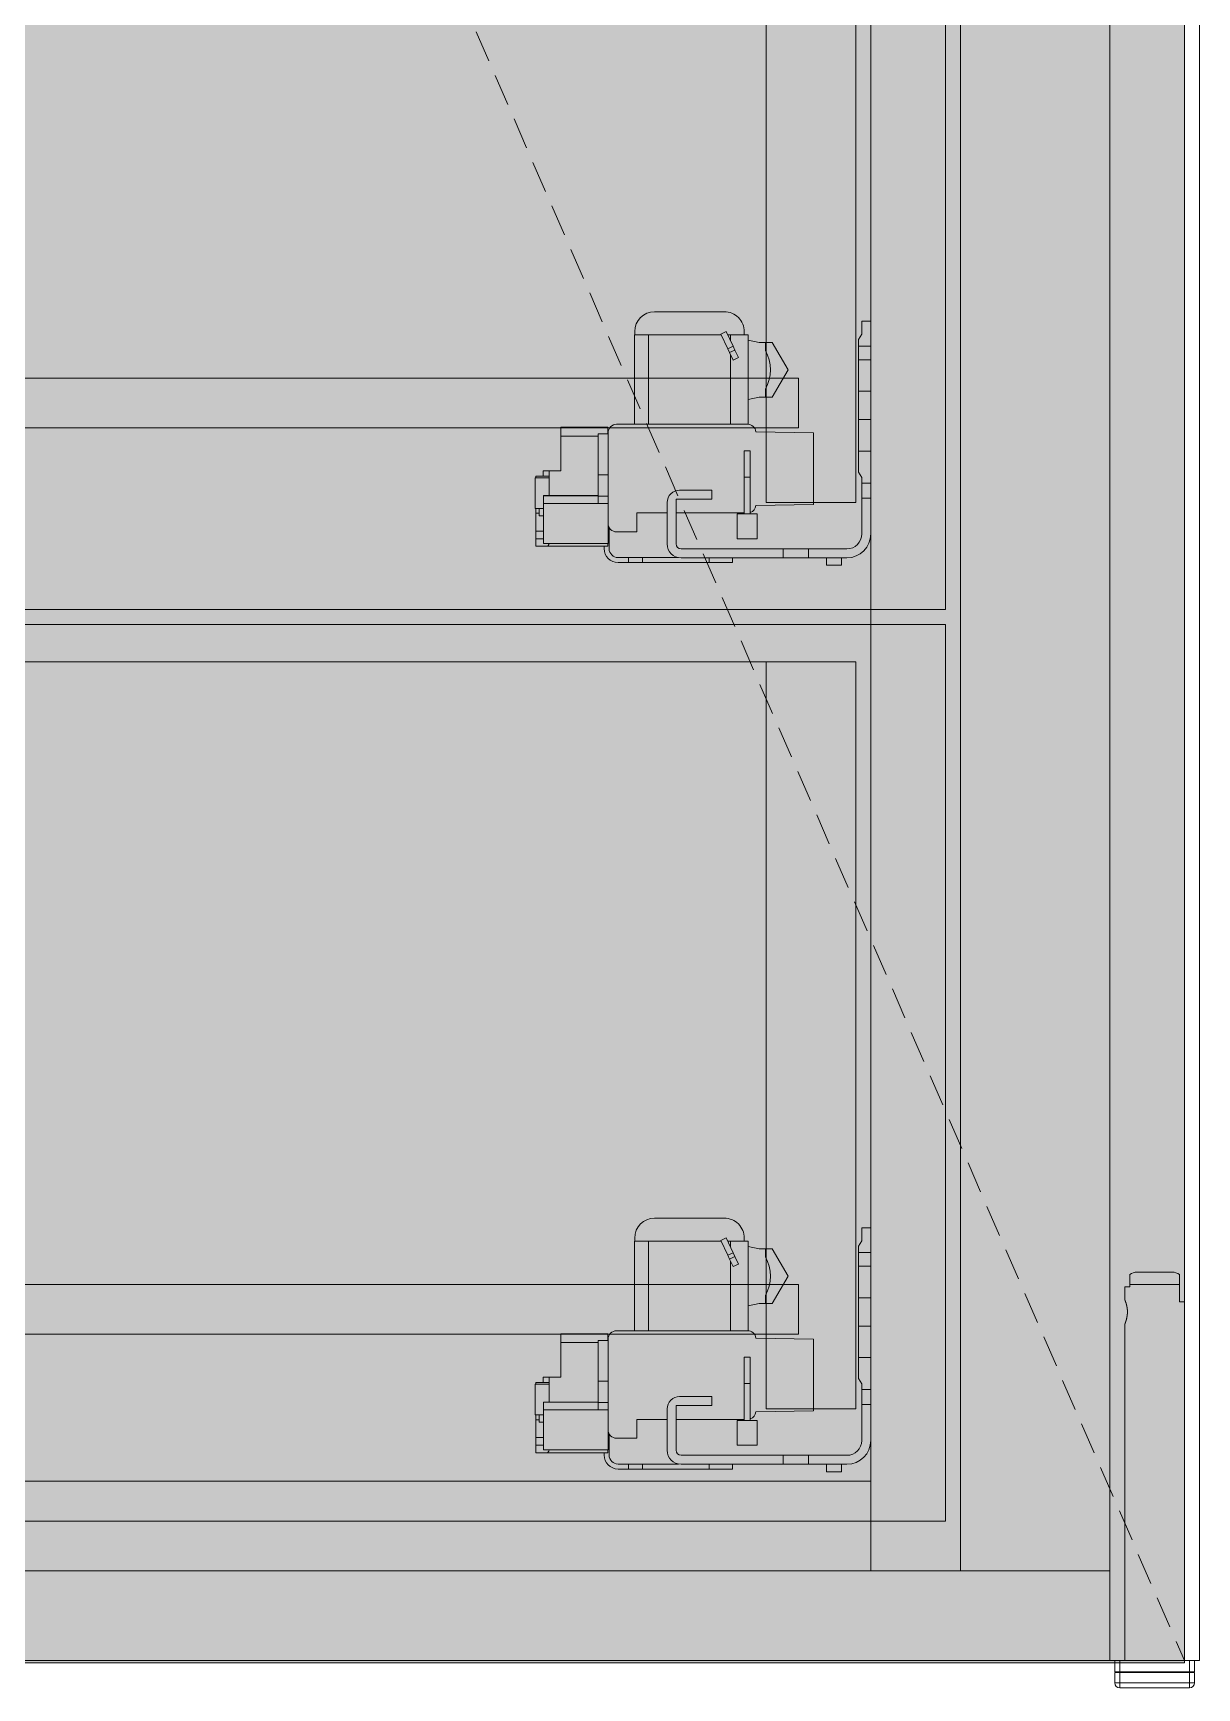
# Model space of a CAD drawing. Header units: millimetres. Extents: x 126 to 12547, y 1644 to 26714.
# Drawn here: x 11359.6 to 11593.4, y 3259.5 to 3591.8 of the extents above; entities that cross this region are included whole.
import ezdxf

# ---------------------------------------------------------------- set-up
doc = ezdxf.new("R2010")
doc.units = ezdxf.units.MM
doc.linetypes.add('NASCOSTA', pattern=[9.525, 6.35, -3.175])
for name, color, linetype, lineweight in [('F_FERRAMENTA', 253, 'Continuous', 5), ('F_Guide', 1, 'Continuous', 9), ('F_MULTI laminato OPACO', 1, 'Continuous', 5), ('F_MULTI laminato OPACO_retino', 1, 'Continuous', 5), ('F_MULTI tessuto', 151, 'Continuous', 5), ('F_Proiezioni', 253, 'NASCOSTA', 9), ('F_Retini', 252, 'Continuous', 5)]:
    doc.layers.add(name, color=color, linetype=linetype, lineweight=lineweight)

# ---------------------------------------------------------------- blocks, each defined once
blk = doc.blocks.new('V_CAS.ra INTERNA_ prospetto fronte')
at = {"layer": 'F_Guide'}
for p, q in [((53741.1, 11341.95), (53727.1, 11341.95)), ((53699.48, 11340.03), (53697.68, 11340.03)), ((53697.68, 11297.33), (53697.68, 11340.03)), ((53699.48, 11337.41), (53699.48, 11340.03)), ((53700.18, 11336.34), (53699.48, 11337.41)), ((53725.85, 11337.33), (53722.33, 11337.33)), ((53722.33, 11319.35), (53722.33, 11337.33)), ((53723.1, 11337.33), (53723.1, 11337.95)), ((53725.32, 11335.01), (53726.73, 11337.98)), ((53726.42, 11337.33), (53725.85, 11337.33)), ((53725.85, 11336.13), (53725.85, 11337.33)), ((53726.41, 11334.5), (53727.81, 11337.47)), ((53727.81, 11337.47), (53726.73, 11337.98)), ((53745.11, 11337.33), (53727.75, 11337.33)), ((53742.35, 11319.35), (53742.35, 11337.33)), ((53745.1, 11337.33), (53745.1, 11337.95)), ((53745.11, 11319.35), (53745.11, 11337.33)), ((53700.18, 11335.03), (53697.68, 11335.03)), ((53700.18, 11309.72), (53700.18, 11336.34)), ((53714.3, 11330.3), (53717.5, 11335.8)), ((53720.12, 11335.8), (53717.5, 11335.8)), ((53718.85, 11334.18), (53718.85, 11335.8)), ((53720.12, 11335.8), (53722.33, 11336.26)), ((53724.25, 11332.74), (53724.96, 11334.24)), ((53724.96, 11334.24), (53725.32, 11335.01)), ((53726.04, 11333.73), (53724.96, 11334.24)), ((53726.41, 11334.5), (53725.32, 11335.01)), ((53725.33, 11332.23), (53726.04, 11333.73)), ((53726.04, 11333.73), (53726.41, 11334.5)), ((53725.33, 11332.23), (53724.25, 11332.74)), ((53725.85, 11319.35), (53725.85, 11333.33)), ((53717.5, 11324.8), (53714.3, 11330.3)), ((53720.12, 11324.8), (53717.5, 11324.8)), ((53718.85, 11324.8), (53718.85, 11326.41)), ((53722.33, 11324.33), (53720.12, 11324.8)), ((53709.2, 11317.65), (53720.75, 11317.86)), ((53709.2, 11303.25), (53709.2, 11317.65)), ((53722.4, 11319.35), (53722.33, 11319.35)), ((53748.73, 11319.35), (53722.43, 11319.35)), ((53750.43, 11295.44), (53750.43, 11317.65)), ((53752.43, 11317.41), (53750.43, 11317.41)), ((53759.96, 11318.75), (53750.46, 11318.75)), ((53750.46, 11317.41), (53750.46, 11318.75)), ((53752.43, 11303.47), (53752.43, 11317.41)), ((53759.96, 11310), (53759.96, 11318.75)), ((53723.13, 11314.05), (53721.88, 11314.05)), ((53721.88, 11301.35), (53721.88, 11314.05)), ((53723.13, 11301.35), (53723.13, 11314.05)), ((53759.96, 11316.95), (53752.43, 11316.95)), ((53699.48, 11307.53), (53697.68, 11307.53)), ((53699.48, 11308.65), (53700.18, 11309.72)), ((53699.48, 11297.33), (53699.48, 11308.65)), ((53723.13, 11308.75), (53721.88, 11308.75)), ((53752.43, 11309.2), (53750.43, 11309.2)), ((53763.46, 11310), (53759.96, 11310)), ((53762.26, 11305.02), (53762.26, 11310)), ((53764.96, 11308.92), (53762.26, 11308.92)), ((53765.06, 11308.59), (53762.26, 11308.59)), ((53763.46, 11308.92), (53763.46, 11310)), ((53764.96, 11308.59), (53764.96, 11308.92)), ((53765.06, 11302.46), (53765.06, 11308.59)), ((53699.48, 11304.53), (53697.68, 11304.53)), ((53736.08, 11306.13), (53729.58, 11306.13)), ((53729.58, 11304.33), (53729.58, 11306.13)), ((53736.78, 11304.33), (53729.58, 11304.33)), ((53736.78, 11295.33), (53736.78, 11304.33)), ((53752.43, 11304.93), (53750.43, 11304.93)), ((53763.43, 11305.02), (53752.43, 11305.02)), ((53763.43, 11304.99), (53752.43, 11304.99)), ((53763.43, 11304.99), (53763.43, 11305.02)), ((53763.43, 11303.47), (53763.43, 11304.99)), ((53765.06, 11305.45), (53765.06, 11305.45)), ((53720.75, 11303.03), (53709.2, 11303.25)), ((53724.51, 11301.35), (53720.51, 11301.35)), ((53720.51, 11296.35), (53720.51, 11301.35)), ((53723.13, 11301.35), (53721.88, 11301.35)), ((53736.78, 11301.55), (53723.13, 11301.55)), ((53724.51, 11296.35), (53724.51, 11301.35)), ((53738.58, 11295.33), (53738.58, 11303.63)), ((53744.7, 11301.55), (53738.58, 11301.55)), ((53744.7, 11297.75), (53744.7, 11301.55)), ((53763.43, 11303.47), (53750.43, 11303.47)), ((53763.43, 11295.44), (53763.43, 11303.47)), ((53765.06, 11302.46), (53763.43, 11302.46)), ((53764.26, 11301), (53763.43, 11301)), ((53764.26, 11301), (53764.26, 11302.46)), ((53764.96, 11301.48), (53764.26, 11301.48)), ((53764.96, 11294.85), (53764.96, 11302.46)), ((53748.73, 11297.75), (53744.7, 11297.75)), ((53750.23, 11294.38), (53750.23, 11298.65)), ((53750.43, 11297.75), (53750.23, 11297.75)), ((53764.96, 11297.89), (53763.43, 11297.89)), ((53764.96, 11297.88), (53763.43, 11297.88)), ((53735.78, 11294.33), (53702.48, 11294.33)), ((53710.21, 11292.53), (53710.21, 11294.33)), ((53715.28, 11292.53), (53715.28, 11294.33)), ((53724.51, 11296.35), (53720.51, 11296.35)), ((53763.43, 11295.44), (53750.43, 11295.44)), ((53750.46, 11294.85), (53750.46, 11295.44)), ((53764.96, 11294.85), (53750.46, 11294.85)), ((53751.23, 11294.38), (53751.23, 11294.85)), ((53764.96, 11296.34), (53763.43, 11296.34)), ((53735.78, 11292.53), (53702.48, 11292.53)), ((53703.58, 11291.03), (53703.58, 11292.53)), ((53706.58, 11291.03), (53703.58, 11291.03)), ((53706.58, 11291.03), (53706.58, 11292.53)), ((53725.43, 11291.58), (53725.43, 11292.53)), ((53748.43, 11291.58), (53725.43, 11291.58)), ((53730.13, 11291.58), (53730.13, 11292.53)), ((53748.43, 11292.58), (53736.31, 11292.58)), ((53743.53, 11291.58), (53743.53, 11292.58)), ((53746.33, 11291.58), (53746.33, 11292.58)), ((53699.48, 11158.03), (53697.68, 11158.03)), ((53697.68, 11115.33), (53697.68, 11158.03)), ((53699.48, 11155.41), (53699.48, 11158.03)), ((53741.1, 11159.95), (53727.1, 11159.95)), ((53700.18, 11154.34), (53699.48, 11155.41)), ((53700.18, 11127.72), (53700.18, 11154.34)), ((53720.12, 11153.8), (53722.33, 11154.26)), ((53725.85, 11155.33), (53722.33, 11155.33)), ((53722.33, 11137.35), (53722.33, 11155.33)), ((53723.1, 11155.33), (53723.1, 11155.95)), ((53725.32, 11153.01), (53726.73, 11155.98)), ((53726.42, 11155.33), (53725.85, 11155.33)), ((53725.85, 11154.13), (53725.85, 11155.33)), ((53726.41, 11152.5), (53727.81, 11155.47)), ((53727.81, 11155.47), (53726.73, 11155.98)), ((53745.11, 11155.33), (53727.75, 11155.33)), ((53742.35, 11137.35), (53742.35, 11155.33)), ((53745.1, 11155.33), (53745.1, 11155.95)), ((53745.11, 11137.35), (53745.11, 11155.33)), ((53700.18, 11153.03), (53697.68, 11153.03)), ((53714.3, 11148.3), (53717.5, 11153.8)), ((53720.12, 11153.8), (53717.5, 11153.8)), ((53718.85, 11152.18), (53718.85, 11153.8)), ((53724.25, 11150.74), (53724.96, 11152.24)), ((53724.96, 11152.24), (53725.32, 11153.01)), ((53726.04, 11151.73), (53724.96, 11152.24)), ((53726.41, 11152.5), (53725.32, 11153.01)), ((53725.33, 11150.23), (53726.04, 11151.73)), ((53725.85, 11137.35), (53725.85, 11151.33)), ((53726.04, 11151.73), (53726.41, 11152.5)), ((53717.5, 11142.8), (53714.3, 11148.3)), ((53725.33, 11150.23), (53724.25, 11150.74)), ((53718.85, 11142.8), (53718.85, 11144.41)), ((53720.12, 11142.8), (53717.5, 11142.8)), ((53722.33, 11142.33), (53720.12, 11142.8)), ((53709.2, 11135.65), (53720.75, 11135.86)), ((53709.2, 11121.25), (53709.2, 11135.65)), ((53722.4, 11137.35), (53722.33, 11137.35)), ((53748.73, 11137.35), (53722.43, 11137.35)), ((53750.43, 11113.44), (53750.43, 11135.65)), ((53752.43, 11135.41), (53750.43, 11135.41)), ((53759.96, 11136.75), (53750.46, 11136.75)), ((53750.46, 11135.41), (53750.46, 11136.75)), ((53752.43, 11121.47), (53752.43, 11135.41)), ((53759.96, 11134.95), (53752.43, 11134.95)), ((53759.96, 11128), (53759.96, 11136.75)), ((53723.13, 11132.05), (53721.88, 11132.05)), ((53721.88, 11119.35), (53721.88, 11132.05)), ((53723.13, 11119.35), (53723.13, 11132.05)), ((53699.48, 11126.65), (53700.18, 11127.72)), ((53763.46, 11128), (53759.96, 11128)), ((53762.26, 11123.02), (53762.26, 11128)), ((53763.46, 11126.92), (53763.46, 11128)), ((53699.48, 11125.53), (53697.68, 11125.53)), ((53699.48, 11115.33), (53699.48, 11126.65)), ((53723.13, 11126.75), (53721.88, 11126.75)), ((53752.43, 11127.2), (53750.43, 11127.2)), ((53764.96, 11126.92), (53762.26, 11126.92)), ((53765.06, 11126.59), (53762.26, 11126.59)), ((53764.96, 11126.59), (53764.96, 11126.92)), ((53765.06, 11120.46), (53765.06, 11126.59)), ((53699.48, 11122.53), (53697.68, 11122.53)), ((53720.75, 11121.03), (53709.2, 11121.25)), ((53736.08, 11124.13), (53729.58, 11124.13)), ((53729.58, 11122.33), (53729.58, 11124.13)), ((53736.78, 11122.33), (53729.58, 11122.33)), ((53736.78, 11113.33), (53736.78, 11122.33)), ((53738.58, 11113.33), (53738.58, 11121.63)), ((53752.43, 11122.93), (53750.43, 11122.93)), ((53763.43, 11121.47), (53750.43, 11121.47)), ((53763.43, 11123.02), (53752.43, 11123.02)), ((53763.43, 11122.99), (53752.43, 11122.99)), ((53763.43, 11122.99), (53763.43, 11123.02)), ((53763.43, 11121.47), (53763.43, 11122.99)), ((53763.43, 11113.44), (53763.43, 11121.47)), ((53765.06, 11123.45), (53765.06, 11123.45)), ((53724.51, 11119.35), (53720.51, 11119.35)), ((53720.51, 11114.35), (53720.51, 11119.35)), ((53723.13, 11119.35), (53721.88, 11119.35)), ((53736.78, 11119.55), (53723.13, 11119.55)), ((53724.51, 11114.35), (53724.51, 11119.35)), ((53744.7, 11119.55), (53738.58, 11119.55)), ((53744.7, 11115.75), (53744.7, 11119.55)), ((53765.06, 11120.46), (53763.43, 11120.46)), ((53764.26, 11119), (53763.43, 11119)), ((53764.26, 11119), (53764.26, 11120.46)), ((53764.96, 11119.48), (53764.26, 11119.48)), ((53764.96, 11112.85), (53764.96, 11120.46)), ((53724.51, 11114.35), (53720.51, 11114.35)), ((53748.73, 11115.75), (53744.7, 11115.75)), ((53750.23, 11112.38), (53750.23, 11116.65)), ((53750.43, 11115.75), (53750.23, 11115.75)), ((53764.96, 11115.89), (53763.43, 11115.89)), ((53764.96, 11115.88), (53763.43, 11115.88)), ((53764.96, 11114.34), (53763.43, 11114.34)), ((53735.78, 11112.33), (53702.48, 11112.33)), ((53710.21, 11110.53), (53710.21, 11112.33)), ((53715.28, 11110.53), (53715.28, 11112.33)), ((53763.43, 11113.44), (53750.43, 11113.44)), ((53750.46, 11112.85), (53750.46, 11113.44)), ((53764.96, 11112.85), (53750.46, 11112.85)), ((53751.23, 11112.38), (53751.23, 11112.85)), ((53735.78, 11110.53), (53702.48, 11110.53)), ((53703.58, 11109.03), (53703.58, 11110.53)), ((53706.58, 11109.03), (53703.58, 11109.03)), ((53706.58, 11109.03), (53706.58, 11110.53)), ((53725.43, 11109.58), (53725.43, 11110.53)), ((53748.43, 11109.58), (53725.43, 11109.58)), ((53730.13, 11109.58), (53730.13, 11110.53)), ((53748.43, 11110.58), (53736.31, 11110.58)), ((53743.53, 11109.58), (53743.53, 11110.58)), ((53746.33, 11109.58), (53746.33, 11110.58))]:
    blk.add_line(p, q, dxfattribs=at)
for points in [[(53700.18, 11332.28), (53697.68, 11332.28), (53697.68, 11325.98), (53700.18, 11325.98)], [(53700.18, 11320.28), (53697.68, 11320.28), (53697.68, 11313.98), (53700.18, 11313.98)], [(53700.18, 11150.28), (53697.68, 11150.28), (53697.68, 11143.98), (53700.18, 11143.98)], [(53700.18, 11138.28), (53697.68, 11138.28), (53697.68, 11131.98), (53700.18, 11131.98)]]:
    blk.add_lwpolyline(points, close=True, dxfattribs=at)
for centre, radius, start, end in [((53727.1, 11337.95), 4, 89.9998, 180), ((53741.1, 11337.95), 4, 0, 89.9998), ((53725.91, 11330.3), 8.06, 151.1543, 208.8457), ((53722.43, 11317.65), 1.7, 90, 172.7579), ((53748.73, 11317.65), 1.7, 0, 90.0004), ((53736.08, 11303.63), 2.5, 0, 90.0001), ((53722.43, 11303.25), 1.7, 187.2421, 251.1239), ((53702.48, 11297.33), 4.8, 180, 269.9999), ((53702.48, 11297.33), 3, 180, 269.9998), ((53748.73, 11299.45), 1.7, 269.9996, 0), ((53735.78, 11295.33), 1, 270.0003, 0), ((53735.78, 11295.33), 2.8, 270.0001, 0), ((53748.43, 11294.38), 1.8, 270, 0), ((53748.43, 11294.38), 2.8, 270, 0), ((53727.1, 11155.95), 4, 89.9998, 180), ((53741.1, 11155.95), 4, 0, 89.9998), ((53725.91, 11148.3), 8.06, 151.1543, 208.8457), ((53722.43, 11135.65), 1.7, 90, 172.7579), ((53748.73, 11135.65), 1.7, 0, 90.0004), ((53722.43, 11121.25), 1.7, 187.2421, 251.1239), ((53736.08, 11121.63), 2.5, 0, 90.0001), ((53702.48, 11115.33), 4.8, 180, 269.9999), ((53702.48, 11115.33), 3, 180, 269.9998), ((53748.73, 11117.45), 1.7, 269.9996, 0), ((53735.78, 11113.33), 1, 270.0003, 0), ((53735.78, 11113.33), 2.8, 270.0001, 0), ((53748.43, 11112.38), 1.8, 270, 0), ((53748.43, 11112.38), 2.8, 270, 0)]:
    blk.add_arc(centre, radius, start, end, dxfattribs=at)
at = {"layer": 'F_Guide', "extrusion": (0, 0, -1)}
for centre in [(53762.64, 11296.65), (53762.64, 11114.65)]:
    blk.add_ellipse(centre, major_axis=(0, 1.8), ratio=0.267949, start_param=3.141598, end_param=3.9721, dxfattribs=at)
at = {"layer": 'F_MULTI tessuto'}
for points in [[(53679.68, 11649.13), (53697.68, 11649.13), (53697.68, 11089.13), (53679.68, 11089.13)], [(53682.68, 11282.13), (53682.68, 11462.13), (54058.68, 11462.13), (54058.68, 11282.13)], [(53700.68, 11303.63), (53718.68, 11303.63), (53718.68, 11453.63), (53700.68, 11453.63)], [(54022.68, 11453.63), (53718.68, 11453.63), (53718.68, 11328.63), (54022.68, 11328.63)], [(53712.18, 11328.63), (54029.18, 11328.63), (54029.18, 11318.63), (53712.18, 11318.63)], [(53682.68, 11099.13), (53682.68, 11279.13), (54058.68, 11279.13), (54058.68, 11099.13)], [(53700.68, 11121.63), (53718.68, 11121.63), (53718.68, 11271.63), (53700.68, 11271.63)], [(54022.68, 11271.63), (53718.68, 11271.63), (53718.68, 11146.63), (54022.68, 11146.63)], [(53712.18, 11146.63), (54029.18, 11146.63), (54029.18, 11136.63), (53712.18, 11136.63)], [(53697.68, 11089.13), (53697.68, 11107.13), (54043.68, 11107.13), (54043.68, 11089.13)]]:
    blk.add_lwpolyline(points, close=True, dxfattribs=at)
blk = doc.blocks.new('ARMADIO_camera master_prospetto_fronte_aperto')
at = {"layer": 'F_FERRAMENTA'}
for p, q in [((62418.93, 11146.13), (62418.93, 11148.63)), ((62427.43, 11149.13), (62420.43, 11149.13)), ((62428.93, 11143.13), (62428.93, 11148.63)), ((62418.93, 11146.13), (62417.93, 11146.13)), ((62417.93, 11143.63), (62417.93, 11146.13)), ((62428.93, 11146.63), (62418.93, 11146.63)), ((62417.93, 11143.63), (62417.93, 11143.63)), ((62417.93, 11143.63), (62417.93, 11143.63)), ((62417.93, 11143.63), (62417.93, 11143.63)), ((62417.93, 11143.63), (62417.93, 11143.63)), ((62417.93, 11143.62), (62417.93, 11143.63)), ((62417.93, 11143.63), (62417.93, 11143.63)), ((62417.93, 11143.62), (62417.93, 11143.62)), ((62417.93, 11143.62), (62417.93, 11143.62)), ((62417.93, 11143.62), (62417.93, 11143.62)), ((62417.93, 11143.62), (62417.93, 11143.62)), ((62417.93, 11143.62), (62417.93, 11143.62)), ((62417.93, 11143.62), (62417.93, 11143.62)), ((62417.93, 11143.62), (62417.93, 11143.62)), ((62417.93, 11143.62), (62417.93, 11143.62)), ((62417.93, 11143.62), (62417.93, 11143.62)), ((62417.93, 11143.61), (62417.93, 11143.62)), ((62417.94, 11143.61), (62417.93, 11143.61)), ((62417.94, 11143.61), (62417.94, 11143.61)), ((62417.94, 11143.61), (62417.94, 11143.61)), ((62417.94, 11143.61), (62417.94, 11143.61)), ((62417.94, 11143.61), (62417.94, 11143.61)), ((62417.94, 11143.6), (62417.94, 11143.61)), ((62417.94, 11143.6), (62417.94, 11143.6)), ((62417.94, 11143.6), (62417.94, 11143.6)), ((62417.94, 11143.6), (62417.94, 11143.6)), ((62417.94, 11143.6), (62417.94, 11143.6)), ((62417.94, 11143.59), (62417.94, 11143.6)), ((62417.95, 11143.59), (62417.94, 11143.59)), ((62417.94, 11143.59), (62417.94, 11143.59)), ((62417.95, 11143.58), (62417.95, 11143.59)), ((62417.95, 11143.58), (62417.95, 11143.58)), ((62417.95, 11143.58), (62417.95, 11143.58)), ((62417.95, 11143.57), (62417.95, 11143.58)), ((62417.95, 11143.58), (62417.95, 11143.58)), ((62417.95, 11143.57), (62417.95, 11143.57)), ((62417.96, 11143.56), (62417.95, 11143.57)), ((62417.95, 11143.57), (62417.95, 11143.57)), ((62417.96, 11143.56), (62417.96, 11143.56)), ((62417.96, 11143.56), (62417.96, 11143.56)), ((62417.96, 11143.55), (62417.96, 11143.56)), ((62417.96, 11143.55), (62417.96, 11143.55)), ((62417.96, 11143.54), (62417.96, 11143.55)), ((62417.97, 11143.54), (62417.96, 11143.54)), ((62417.97, 11143.54), (62417.97, 11143.54)), ((62417.97, 11143.53), (62417.97, 11143.54)), ((62417.97, 11143.53), (62417.97, 11143.53)), ((62417.97, 11143.52), (62417.97, 11143.53)), ((62417.97, 11143.52), (62417.97, 11143.52)), ((62417.98, 11143.51), (62417.97, 11143.52)), ((62417.98, 11143.51), (62417.98, 11143.51)), ((62417.98, 11143.5), (62417.98, 11143.51)), ((62417.98, 11143.5), (62417.98, 11143.5)), ((62417.98, 11143.5), (62417.98, 11143.5)), ((62417.99, 11143.49), (62417.98, 11143.5)), ((62417.99, 11143.49), (62417.99, 11143.49)), ((62417.99, 11143.48), (62417.99, 11143.49)), ((62417.99, 11143.47), (62417.99, 11143.48)), ((62417.99, 11143.47), (62417.99, 11143.47)), ((62418, 11143.46), (62417.99, 11143.47)), ((62418, 11143.46), (62418, 11143.46)), ((62418, 11143.45), (62418, 11143.46)), ((62418, 11143.45), (62418, 11143.45)), ((62418, 11143.44), (62418, 11143.45)), ((62418.01, 11143.43), (62418, 11143.44)), ((62418.01, 11143.43), (62418.01, 11143.43)), ((62418.01, 11143.42), (62418.01, 11143.43)), ((62418.01, 11143.42), (62418.01, 11143.42)), ((62418.02, 11143.41), (62418.01, 11143.42)), ((62418.02, 11143.4), (62418.02, 11143.41)), ((62418.02, 11143.4), (62418.02, 11143.4)), ((62418.02, 11143.39), (62418.02, 11143.4)), ((62418.03, 11143.38), (62418.02, 11143.39)), ((62418.03, 11143.38), (62418.03, 11143.38)), ((62418.03, 11143.37), (62418.03, 11143.38)), ((62418.03, 11143.36), (62418.03, 11143.37)), ((62418.04, 11143.36), (62418.03, 11143.36)), ((62418.04, 11143.35), (62418.04, 11143.36)), ((62418.04, 11143.34), (62418.04, 11143.35)), ((62418.04, 11143.34), (62418.04, 11143.34)), ((62418.05, 11143.33), (62418.04, 11143.34)), ((62418.05, 11143.32), (62418.05, 11143.33)), ((62418.05, 11143.31), (62418.05, 11143.32)), ((62418.06, 11143.31), (62418.05, 11143.31)), ((62418.06, 11143.3), (62418.06, 11143.31)), ((62418.06, 11143.29), (62418.06, 11143.3)), ((62418.06, 11143.28), (62418.06, 11143.29)), ((62418.07, 11143.28), (62418.06, 11143.28)), ((62418.07, 11143.27), (62418.07, 11143.28)), ((62418.07, 11143.26), (62418.07, 11143.27)), ((62418.08, 11143.25), (62418.07, 11143.26)), ((62418.08, 11143.24), (62418.08, 11143.25)), ((62418.08, 11143.23), (62418.08, 11143.24)), ((62418.08, 11143.23), (62418.08, 11143.23)), ((62418.09, 11143.22), (62418.08, 11143.23)), ((62418.09, 11143.21), (62418.09, 11143.22)), ((62418.09, 11143.2), (62418.09, 11143.21)), ((62418.1, 11143.19), (62418.09, 11143.2)), ((62418.1, 11143.18), (62418.1, 11143.19)), ((62418.1, 11143.18), (62418.1, 11143.18)), ((62418.11, 11143.17), (62418.1, 11143.18)), ((62418.11, 11143.16), (62418.11, 11143.17)), ((62418.11, 11143.15), (62418.11, 11143.16)), ((62418.12, 11143.14), (62418.11, 11143.15)), ((62418.12, 11143.13), (62418.12, 11143.14)), ((62418.12, 11143.12), (62418.12, 11143.13)), ((62418.12, 11143.11), (62418.12, 11143.12)), ((62418.13, 11143.1), (62418.12, 11143.11)), ((62418.13, 11143.09), (62418.13, 11143.1)), ((62418.13, 11143.09), (62418.13, 11143.09)), ((62418.14, 11143.08), (62418.13, 11143.09)), ((62418.14, 11143.07), (62418.14, 11143.08)), ((62418.14, 11143.06), (62418.14, 11143.07)), ((62418.15, 11143.05), (62418.14, 11143.06)), ((62418.15, 11143.04), (62418.15, 11143.05)), ((62418.15, 11143.03), (62418.15, 11143.04)), ((62418.16, 11143.02), (62418.15, 11143.03)), ((62418.16, 11143.01), (62418.16, 11143.02)), ((62418.16, 11143), (62418.16, 11143.01)), ((62418.17, 11142.99), (62418.16, 11143)), ((62418.17, 11142.98), (62418.17, 11142.99)), ((62418.17, 11142.97), (62418.17, 11142.98)), ((62418.18, 11142.96), (62418.17, 11142.97)), ((62418.18, 11142.95), (62418.18, 11142.96)), ((62418.18, 11142.94), (62418.18, 11142.95)), ((62418.19, 11142.93), (62418.18, 11142.94)), ((62418.19, 11142.92), (62418.19, 11142.93)), ((62418.19, 11142.91), (62418.19, 11142.92)), ((62418.19, 11142.9), (62418.19, 11142.91)), ((62418.2, 11142.89), (62418.19, 11142.9)), ((62418.2, 11142.88), (62418.2, 11142.89)), ((62418.2, 11142.87), (62418.2, 11142.88)), ((62418.21, 11142.86), (62418.2, 11142.87)), ((62418.21, 11142.85), (62418.21, 11142.86)), ((62418.21, 11142.84), (62418.21, 11142.85)), ((62418.22, 11142.82), (62418.21, 11142.84)), ((62418.22, 11142.81), (62418.22, 11142.82)), ((62418.22, 11142.8), (62418.22, 11142.81)), ((62418.23, 11142.79), (62418.22, 11142.8)), ((62418.23, 11142.78), (62418.23, 11142.79)), ((62418.23, 11142.77), (62418.23, 11142.78)), ((62418.24, 11142.76), (62418.23, 11142.77)), ((62418.24, 11142.75), (62418.24, 11142.76)), ((62418.24, 11142.74), (62418.24, 11142.75)), ((62418.25, 11142.72), (62418.24, 11142.74)), ((62418.25, 11142.71), (62418.25, 11142.72)), ((62418.25, 11142.7), (62418.25, 11142.71)), ((62418.26, 11142.69), (62418.25, 11142.7)), ((62418.26, 11142.68), (62418.26, 11142.69)), ((62418.26, 11142.67), (62418.26, 11142.68)), ((62418.27, 11142.65), (62418.26, 11142.67)), ((62418.27, 11142.64), (62418.27, 11142.65)), ((62418.27, 11142.63), (62418.27, 11142.64)), ((62418.28, 11142.62), (62418.27, 11142.63)), ((62418.28, 11142.61), (62418.28, 11142.62)), ((62418.28, 11142.59), (62418.28, 11142.61)), ((62418.28, 11142.58), (62418.28, 11142.59)), ((62418.29, 11142.57), (62418.28, 11142.58)), ((62418.29, 11142.56), (62418.29, 11142.57)), ((62418.29, 11142.54), (62418.29, 11142.56)), ((62418.3, 11142.53), (62418.29, 11142.54)), ((62418.3, 11142.52), (62418.3, 11142.53)), ((62418.3, 11142.51), (62418.3, 11142.52)), ((62418.31, 11142.49), (62418.3, 11142.51)), ((62418.31, 11142.48), (62418.31, 11142.49)), ((62418.31, 11142.47), (62418.31, 11142.48)), ((62418.32, 11142.45), (62418.31, 11142.47)), ((62418.32, 11142.44), (62418.32, 11142.45)), ((62418.32, 11142.43), (62418.32, 11142.44)), ((62418.33, 11142.42), (62418.32, 11142.43)), ((62418.33, 11142.4), (62418.33, 11142.42)), ((62418.33, 11142.39), (62418.33, 11142.4)), ((62418.33, 11142.38), (62418.33, 11142.39)), ((62418.34, 11142.36), (62418.33, 11142.38)), ((62418.34, 11142.35), (62418.34, 11142.36)), ((62418.34, 11142.34), (62418.34, 11142.35)), ((62418.35, 11142.32), (62418.34, 11142.34)), ((62418.35, 11142.31), (62418.35, 11142.32)), ((62418.35, 11142.29), (62418.35, 11142.31)), ((62418.35, 11142.28), (62418.35, 11142.29)), ((62418.36, 11142.27), (62418.35, 11142.28)), ((62418.36, 11142.25), (62418.36, 11142.27)), ((62418.36, 11142.24), (62418.36, 11142.25)), ((62418.37, 11142.23), (62418.36, 11142.24)), ((62418.37, 11142.21), (62418.37, 11142.23)), ((62418.37, 11142.2), (62418.37, 11142.21)), ((62418.37, 11142.18), (62418.37, 11142.2)), ((62418.38, 11142.17), (62418.37, 11142.18)), ((62418.38, 11142.16), (62418.38, 11142.17)), ((62418.38, 11142.14), (62418.38, 11142.16)), ((62418.38, 11142.13), (62418.38, 11142.14)), ((62418.39, 11142.11), (62418.38, 11142.13)), ((62418.39, 11142.1), (62418.39, 11142.11)), ((62418.39, 11142.08), (62418.39, 11142.1)), ((62418.39, 11142.07), (62418.39, 11142.08)), ((62418.4, 11142.06), (62418.39, 11142.07)), ((62418.4, 11142.04), (62418.4, 11142.06)), ((62418.4, 11142.03), (62418.4, 11142.04)), ((62418.4, 11142.01), (62418.4, 11142.03)), ((62418.41, 11142), (62418.4, 11142.01)), ((62418.41, 11141.98), (62418.41, 11142)), ((62418.41, 11141.97), (62418.41, 11141.98)), ((62418.41, 11141.95), (62418.41, 11141.97)), ((62418.42, 11141.94), (62418.41, 11141.95)), ((62418.42, 11141.92), (62418.42, 11141.94)), ((62418.42, 11141.91), (62418.42, 11141.92)), ((62418.42, 11141.89), (62418.42, 11141.91)), ((62418.42, 11141.88), (62418.42, 11141.89)), ((62418.43, 11141.86), (62418.42, 11141.88)), ((62418.43, 11141.85), (62418.43, 11141.86)), ((62418.43, 11141.84), (62418.43, 11141.85)), ((62418.43, 11141.82), (62418.43, 11141.84)), ((62418.43, 11141.81), (62418.43, 11141.82)), ((62418.44, 11141.79), (62418.43, 11141.81)), ((62418.44, 11141.78), (62418.44, 11141.79)), ((62418.44, 11141.76), (62418.44, 11141.78)), ((62418.44, 11141.75), (62418.44, 11141.76)), ((62418.44, 11141.73), (62418.44, 11141.75)), ((62418.44, 11141.72), (62418.44, 11141.73)), ((62418.45, 11141.7), (62418.44, 11141.72)), ((62418.45, 11141.69), (62418.45, 11141.7)), ((62418.45, 11141.67), (62418.45, 11141.69)), ((62418.45, 11141.65), (62418.45, 11141.67)), ((62418.45, 11141.64), (62418.45, 11141.65)), ((62418.45, 11141.62), (62418.45, 11141.64)), ((62418.45, 11141.61), (62418.45, 11141.62)), ((62418.46, 11141.59), (62418.45, 11141.61)), ((62418.46, 11141.58), (62418.46, 11141.59)), ((62418.46, 11141.56), (62418.46, 11141.58)), ((62418.46, 11141.55), (62418.46, 11141.56)), ((62418.46, 11141.53), (62418.46, 11141.55)), ((62418.46, 11141.52), (62418.46, 11141.53)), ((62418.46, 11141.5), (62418.46, 11141.52)), ((62418.46, 11141.49), (62418.46, 11141.5)), ((62418.46, 11141.47), (62418.46, 11141.49)), ((62418.47, 11141.46), (62418.46, 11141.47)), ((62418.47, 11141.44), (62418.47, 11141.46)), ((62418.47, 11141.43), (62418.47, 11141.44)), ((62418.47, 11141.41), (62418.47, 11141.43)), ((62418.47, 11141.4), (62418.47, 11141.41)), ((62418.47, 11141.38), (62418.47, 11141.4)), ((62418.47, 11141.37), (62418.47, 11141.38)), ((62418.47, 11141.35), (62418.47, 11141.37)), ((62418.47, 11141.34), (62418.47, 11141.35)), ((62418.47, 11141.32), (62418.47, 11141.34)), ((62418.47, 11141.31), (62418.47, 11141.32)), ((62418.47, 11141.29), (62418.47, 11141.31)), ((62418.47, 11141.28), (62418.47, 11141.29)), ((62418.47, 11141.26), (62418.47, 11141.28)), ((62418.47, 11141.25), (62418.47, 11141.26)), ((62418.47, 11141.23), (62418.47, 11141.25)), ((62418.47, 11141.22), (62418.47, 11141.23)), ((62418.47, 11141.2), (62418.47, 11141.22)), ((62418.48, 11141.19), (62418.47, 11141.2)), ((62418.47, 11141.05), (62418.48, 11141.07)), ((62418.47, 11141.04), (62418.47, 11141.05)), ((62418.47, 11141.02), (62418.47, 11141.04)), ((62418.47, 11141.01), (62418.47, 11141.02)), ((62418.47, 11140.99), (62418.47, 11141.01)), ((62418.47, 11140.98), (62418.47, 11140.99)), ((62418.47, 11140.96), (62418.47, 11140.98)), ((62418.47, 11140.95), (62418.47, 11140.96)), ((62418.47, 11140.93), (62418.47, 11140.95)), ((62418.47, 11140.92), (62418.47, 11140.93)), ((62418.47, 11140.9), (62418.47, 11140.92)), ((62418.48, 11141.17), (62418.48, 11141.19)), ((62418.48, 11141.16), (62418.48, 11141.17)), ((62418.48, 11141.14), (62418.48, 11141.16)), ((62418.48, 11141.13), (62418.48, 11141.14)), ((62418.48, 11141.11), (62418.48, 11141.13)), ((62418.48, 11141.1), (62418.48, 11141.11)), ((62418.48, 11141.08), (62418.48, 11141.1)), ((62418.48, 11141.07), (62418.48, 11141.08)), ((62429.93, 11143.13), (62428.93, 11143.13)), ((62429.93, 11071.13), (62429.93, 11143.13)), ((62417.93, 11138.64), (62417.94, 11138.64)), ((62417.93, 11138.64), (62417.93, 11138.64)), ((62417.93, 11138.64), (62417.93, 11138.64)), ((62417.93, 11138.63), (62417.93, 11138.64)), ((62417.93, 11138.63), (62417.93, 11138.63)), ((62417.93, 11138.63), (62417.93, 11138.63)), ((62417.93, 11138.63), (62417.93, 11138.63)), ((62417.93, 11138.63), (62417.93, 11138.63)), ((62417.93, 11138.63), (62417.93, 11138.63)), ((62417.93, 11138.63), (62417.93, 11138.63)), ((62417.93, 11138.63), (62417.93, 11138.63)), ((62417.93, 11138.63), (62417.93, 11138.63)), ((62417.93, 11138.63), (62417.93, 11138.63)), ((62417.93, 11138.63), (62417.93, 11138.63)), ((62417.93, 11138.63), (62417.93, 11138.63)), ((62417.93, 11138.63), (62417.93, 11138.63)), ((62417.93, 11138.63), (62417.93, 11138.63)), ((62417.93, 11071.13), (62417.93, 11138.63)), ((62417.94, 11138.66), (62417.94, 11138.66)), ((62417.94, 11138.66), (62417.95, 11138.66)), ((62417.94, 11138.66), (62417.94, 11138.66)), ((62417.94, 11138.65), (62417.94, 11138.66)), ((62417.94, 11138.65), (62417.94, 11138.65)), ((62417.94, 11138.65), (62417.94, 11138.65)), ((62417.94, 11138.65), (62417.94, 11138.65)), ((62417.94, 11138.65), (62417.94, 11138.65)), ((62417.94, 11138.64), (62417.94, 11138.65)), ((62417.94, 11138.64), (62417.94, 11138.64)), ((62417.94, 11138.64), (62417.94, 11138.64)), ((62417.94, 11138.64), (62417.94, 11138.64)), ((62417.95, 11138.69), (62417.96, 11138.69)), ((62417.95, 11138.68), (62417.95, 11138.69)), ((62417.95, 11138.68), (62417.95, 11138.68)), ((62417.95, 11138.68), (62417.95, 11138.68)), ((62417.95, 11138.67), (62417.95, 11138.68)), ((62417.95, 11138.67), (62417.95, 11138.67)), ((62417.95, 11138.67), (62417.95, 11138.67)), ((62417.95, 11138.66), (62417.95, 11138.67)), ((62417.96, 11138.71), (62417.97, 11138.71)), ((62417.96, 11138.7), (62417.96, 11138.71)), ((62417.96, 11138.7), (62417.96, 11138.7)), ((62417.96, 11138.7), (62417.96, 11138.7)), ((62417.96, 11138.69), (62417.96, 11138.7)), ((62417.96, 11138.69), (62417.96, 11138.69)), ((62417.97, 11138.73), (62417.98, 11138.74)), ((62417.97, 11138.73), (62417.97, 11138.73)), ((62417.97, 11138.72), (62417.97, 11138.73)), ((62417.97, 11138.72), (62417.97, 11138.72)), ((62417.97, 11138.72), (62417.97, 11138.72)), ((62417.97, 11138.71), (62417.97, 11138.72)), ((62417.98, 11138.76), (62417.99, 11138.76)), ((62417.98, 11138.75), (62417.98, 11138.76)), ((62417.98, 11138.75), (62417.98, 11138.75)), ((62417.98, 11138.74), (62417.98, 11138.75)), ((62417.98, 11138.74), (62417.98, 11138.74)), ((62417.99, 11138.78), (62418, 11138.79)), ((62417.99, 11138.78), (62417.99, 11138.78)), ((62417.99, 11138.77), (62417.99, 11138.78)), ((62417.99, 11138.77), (62417.99, 11138.77)), ((62417.99, 11138.76), (62417.99, 11138.77)), ((62418, 11138.81), (62418.01, 11138.82)), ((62418, 11138.81), (62418, 11138.81)), ((62418, 11138.8), (62418, 11138.81)), ((62418, 11138.79), (62418, 11138.8)), ((62418, 11138.79), (62418, 11138.79)), ((62418.01, 11138.84), (62418.02, 11138.84)), ((62418.01, 11138.83), (62418.01, 11138.84)), ((62418.01, 11138.82), (62418.01, 11138.83)), ((62418.01, 11138.82), (62418.01, 11138.82)), ((62418.02, 11138.86), (62418.03, 11138.87)), ((62418.02, 11138.85), (62418.02, 11138.86)), ((62418.02, 11138.85), (62418.02, 11138.85)), ((62418.02, 11138.84), (62418.02, 11138.85)), ((62418.03, 11138.89), (62418.04, 11138.9)), ((62418.03, 11138.88), (62418.03, 11138.89)), ((62418.03, 11138.87), (62418.03, 11138.88)), ((62418.03, 11138.87), (62418.03, 11138.87)), ((62418.04, 11138.92), (62418.05, 11138.92)), ((62418.04, 11138.91), (62418.04, 11138.92)), ((62418.04, 11138.9), (62418.04, 11138.91)), ((62418.04, 11138.9), (62418.04, 11138.9)), ((62418.05, 11138.94), (62418.06, 11138.95)), ((62418.05, 11138.93), (62418.05, 11138.94)), ((62418.05, 11138.92), (62418.05, 11138.93)), ((62418.06, 11138.97), (62418.07, 11138.98)), ((62418.06, 11138.96), (62418.06, 11138.97)), ((62418.06, 11138.95), (62418.06, 11138.96)), ((62418.06, 11138.95), (62418.06, 11138.95)), ((62418.07, 11138.99), (62418.08, 11139)), ((62418.07, 11138.99), (62418.07, 11138.99)), ((62418.07, 11138.98), (62418.07, 11138.99)), ((62418.08, 11139.03), (62418.09, 11139.03)), ((62418.08, 11139.02), (62418.08, 11139.03)), ((62418.08, 11139.01), (62418.08, 11139.02)), ((62418.08, 11139), (62418.08, 11139.01)), ((62418.09, 11139.05), (62418.1, 11139.06)), ((62418.09, 11139.04), (62418.09, 11139.05)), ((62418.09, 11139.03), (62418.09, 11139.04)), ((62418.1, 11139.08), (62418.11, 11139.09)), ((62418.1, 11139.07), (62418.1, 11139.08)), ((62418.1, 11139.06), (62418.1, 11139.07)), ((62418.11, 11139.1), (62418.12, 11139.11)), ((62418.11, 11139.09), (62418.11, 11139.1)), ((62418.11, 11139.09), (62418.11, 11139.09)), ((62418.12, 11139.14), (62418.13, 11139.15)), ((62418.12, 11139.13), (62418.12, 11139.14)), ((62418.12, 11139.12), (62418.12, 11139.13)), ((62418.12, 11139.11), (62418.12, 11139.12)), ((62418.13, 11139.17), (62418.14, 11139.18)), ((62418.13, 11139.16), (62418.13, 11139.17)), ((62418.13, 11139.15), (62418.13, 11139.16)), ((62418.14, 11139.2), (62418.15, 11139.21)), ((62418.14, 11139.19), (62418.14, 11139.2)), ((62418.14, 11139.18), (62418.14, 11139.19)), ((62418.15, 11139.22), (62418.16, 11139.23)), ((62418.15, 11139.21), (62418.15, 11139.22)), ((62418.15, 11139.21), (62418.15, 11139.21)), ((62418.16, 11139.25), (62418.17, 11139.26)), ((62418.16, 11139.24), (62418.16, 11139.25)), ((62418.16, 11139.23), (62418.16, 11139.24)), ((62418.17, 11139.28), (62418.18, 11139.29)), ((62418.17, 11139.27), (62418.17, 11139.28)), ((62418.17, 11139.26), (62418.17, 11139.27)), ((62418.18, 11139.31), (62418.19, 11139.32)), ((62418.18, 11139.3), (62418.18, 11139.31)), ((62418.18, 11139.29), (62418.18, 11139.3)), ((62418.19, 11139.35), (62418.2, 11139.36)), ((62418.19, 11139.34), (62418.19, 11139.35)), ((62418.19, 11139.33), (62418.19, 11139.34)), ((62418.19, 11139.32), (62418.19, 11139.33)), ((62418.2, 11139.39), (62418.21, 11139.4)), ((62418.2, 11139.37), (62418.2, 11139.39)), ((62418.2, 11139.36), (62418.2, 11139.37)), ((62418.21, 11139.42), (62418.22, 11139.43)), ((62418.21, 11139.41), (62418.21, 11139.42)), ((62418.21, 11139.4), (62418.21, 11139.41)), ((62418.22, 11139.45), (62418.23, 11139.46)), ((62418.22, 11139.44), (62418.22, 11139.45)), ((62418.22, 11139.43), (62418.22, 11139.44)), ((62418.23, 11139.48), (62418.24, 11139.49)), ((62418.23, 11139.47), (62418.23, 11139.48)), ((62418.23, 11139.46), (62418.23, 11139.47)), ((62418.24, 11139.52), (62418.25, 11139.53)), ((62418.24, 11139.51), (62418.24, 11139.52)), ((62418.24, 11139.49), (62418.24, 11139.51)), ((62418.25, 11139.55), (62418.26, 11139.56)), ((62418.25, 11139.54), (62418.25, 11139.55)), ((62418.25, 11139.53), (62418.25, 11139.54)), ((62418.26, 11139.59), (62418.27, 11139.6)), ((62418.26, 11139.57), (62418.26, 11139.59)), ((62418.26, 11139.56), (62418.26, 11139.57)), ((62418.27, 11139.62), (62418.28, 11139.63)), ((62418.27, 11139.61), (62418.27, 11139.62)), ((62418.27, 11139.6), (62418.27, 11139.61)), ((62418.28, 11139.67), (62418.29, 11139.68)), ((62418.28, 11139.66), (62418.28, 11139.67)), ((62418.28, 11139.65), (62418.28, 11139.66)), ((62418.28, 11139.63), (62418.28, 11139.65)), ((62418.29, 11139.71), (62418.3, 11139.72)), ((62418.29, 11139.7), (62418.29, 11139.71)), ((62418.29, 11139.68), (62418.29, 11139.7)), ((62418.3, 11139.75), (62418.31, 11139.76)), ((62418.3, 11139.73), (62418.3, 11139.75)), ((62418.3, 11139.72), (62418.3, 11139.73)), ((62418.31, 11139.78), (62418.32, 11139.8)), ((62418.31, 11139.77), (62418.31, 11139.78)), ((62418.31, 11139.76), (62418.31, 11139.77)), ((62418.32, 11139.82), (62418.33, 11139.84)), ((62418.32, 11139.81), (62418.32, 11139.82)), ((62418.32, 11139.8), (62418.32, 11139.81)), ((62418.33, 11139.88), (62418.34, 11139.89)), ((62418.33, 11139.86), (62418.33, 11139.88)), ((62418.33, 11139.85), (62418.33, 11139.86)), ((62418.33, 11139.84), (62418.33, 11139.85)), ((62418.34, 11139.92), (62418.35, 11139.93)), ((62418.34, 11139.9), (62418.34, 11139.92)), ((62418.34, 11139.89), (62418.34, 11139.9)), ((62418.35, 11139.97), (62418.36, 11139.99)), ((62418.35, 11139.96), (62418.35, 11139.97)), ((62418.35, 11139.94), (62418.35, 11139.96)), ((62418.35, 11139.93), (62418.35, 11139.94)), ((62418.36, 11140.01), (62418.37, 11140.03)), ((62418.36, 11140), (62418.36, 11140.01)), ((62418.36, 11139.99), (62418.36, 11140)), ((62418.37, 11140.07), (62418.38, 11140.08)), ((62418.37, 11140.05), (62418.37, 11140.07)), ((62418.37, 11140.04), (62418.37, 11140.05)), ((62418.37, 11140.03), (62418.37, 11140.04)), ((62418.38, 11140.13), (62418.39, 11140.14)), ((62418.38, 11140.11), (62418.38, 11140.13)), ((62418.38, 11140.1), (62418.38, 11140.11)), ((62418.38, 11140.08), (62418.38, 11140.1)), ((62418.39, 11140.18), (62418.4, 11140.2)), ((62418.39, 11140.17), (62418.39, 11140.18)), ((62418.39, 11140.15), (62418.39, 11140.17)), ((62418.39, 11140.14), (62418.39, 11140.15)), ((62418.4, 11140.24), (62418.41, 11140.26)), ((62418.4, 11140.23), (62418.4, 11140.24)), ((62418.4, 11140.21), (62418.4, 11140.23)), ((62418.4, 11140.2), (62418.4, 11140.21)), ((62418.41, 11140.3), (62418.42, 11140.31)), ((62418.41, 11140.28), (62418.41, 11140.3)), ((62418.41, 11140.27), (62418.41, 11140.28)), ((62418.41, 11140.26), (62418.41, 11140.27)), ((62418.42, 11140.37), (62418.43, 11140.39)), ((62418.42, 11140.36), (62418.42, 11140.37)), ((62418.42, 11140.34), (62418.42, 11140.36)), ((62418.42, 11140.33), (62418.42, 11140.34)), ((62418.42, 11140.31), (62418.42, 11140.33)), ((62418.43, 11140.45), (62418.44, 11140.46)), ((62418.43, 11140.43), (62418.43, 11140.45)), ((62418.43, 11140.42), (62418.43, 11140.43)), ((62418.43, 11140.4), (62418.43, 11140.42)), ((62418.43, 11140.39), (62418.43, 11140.4)), ((62418.44, 11140.54), (62418.45, 11140.55)), ((62418.44, 11140.52), (62418.44, 11140.54)), ((62418.44, 11140.51), (62418.44, 11140.52)), ((62418.44, 11140.49), (62418.44, 11140.51)), ((62418.44, 11140.48), (62418.44, 11140.49)), ((62418.44, 11140.46), (62418.44, 11140.48)), ((62418.45, 11140.64), (62418.46, 11140.66)), ((62418.45, 11140.63), (62418.45, 11140.64)), ((62418.45, 11140.61), (62418.45, 11140.63)), ((62418.45, 11140.6), (62418.45, 11140.61)), ((62418.45, 11140.58), (62418.45, 11140.6)), ((62418.45, 11140.57), (62418.45, 11140.58)), ((62418.45, 11140.55), (62418.45, 11140.57)), ((62418.46, 11140.78), (62418.47, 11140.79)), ((62418.46, 11140.76), (62418.46, 11140.78)), ((62418.46, 11140.75), (62418.46, 11140.76)), ((62418.46, 11140.73), (62418.46, 11140.75)), ((62418.46, 11140.72), (62418.46, 11140.73)), ((62418.46, 11140.7), (62418.46, 11140.72)), ((62418.46, 11140.69), (62418.46, 11140.7)), ((62418.46, 11140.67), (62418.46, 11140.69)), ((62418.46, 11140.66), (62418.46, 11140.67)), ((62418.47, 11140.89), (62418.47, 11140.9)), ((62418.47, 11140.87), (62418.47, 11140.89)), ((62418.47, 11140.86), (62418.47, 11140.87)), ((62418.47, 11140.84), (62418.47, 11140.86)), ((62418.47, 11140.83), (62418.47, 11140.84)), ((62418.47, 11140.81), (62418.47, 11140.83)), ((62418.47, 11140.79), (62418.47, 11140.81)), ((62431.93, 11071.13), (62415.93, 11071.13)), ((62415.93, 11068.83), (62415.93, 11071.13)), ((62431.93, 11068.83), (62415.93, 11068.83)), ((62431.93, 11068.73), (62415.93, 11068.73)), ((62415.93, 11066.63), (62415.93, 11068.73)), ((62416.93, 11068.83), (62416.93, 11071.13)), ((62416.93, 11066.63), (62416.93, 11068.73)), ((62417.18, 11068.73), (62417.18, 11068.83)), ((62418.18, 11068.73), (62418.18, 11068.83)), ((62429.68, 11068.73), (62429.68, 11068.83)), ((62430.68, 11068.73), (62430.68, 11068.83)), ((62430.93, 11068.83), (62430.93, 11071.13)), ((62430.93, 11066.63), (62430.93, 11068.73)), ((62431.93, 11068.83), (62431.93, 11071.13)), ((62431.93, 11066.63), (62431.93, 11068.73)), ((62431.93, 11066.63), (62415.93, 11066.63)), ((62416.93, 11065.63), (62416.93, 11066.63)), ((62430.93, 11065.63), (62416.93, 11065.63)), ((62430.93, 11065.63), (62430.93, 11066.63))]:
    blk.add_line(p, q, dxfattribs=at)
for centre, radius, start, end in [((62420.43, 11146.63), 2.5, 90, 126.8699), ((62427.43, 11146.63), 2.5, 53.1301, 90), ((62416.93, 11066.63), 1, 180, 270), ((62430.93, 11066.63), 1, 270, 0)]:
    blk.add_arc(centre, radius, start, end, dxfattribs=at)
at = {"layer": 'F_MULTI tessuto'}
for points in [[(62432.93, 11071.13), (62414.93, 11071.13), (62414.93, 13111.13), (62432.93, 13111.13)], [(62002.93, 11089.13), (62414.93, 11089.13), (62414.93, 11071.13), (62002.93, 11071.13)]]:
    blk.add_lwpolyline(points, close=True, dxfattribs=at)
at = {"color": 1, "xscale": -1}
blk.add_blockref('V_CAS.ra INTERNA_ prospetto fronte', (116064.61, 0), dxfattribs=at)
blk = doc.blocks.new('ARMADIO_camera master_prospetto_fronte_chiuso')
at = {"layer": 'F_MULTI laminato OPACO_retino', "true_color": 0x939598, "transparency": 33554636}
h = blk.add_hatch(color=252, dxfattribs=at)
h.dxf.hatch_style = 1
h.paths.add_polyline_path([(62429.93, 13120.63), (61979.93, 13120.63), (61979.93, 11070.63), (62429.93, 11070.63)])
at = {"layer": 'F_MULTI laminato OPACO', "color": 6}
blk.add_lwpolyline([(62429.93, 13120.63), (61979.93, 13120.63), (61979.93, 11070.63), (62429.93, 11070.63)], close=True, dxfattribs=at)
at = {"layer": 'F_Proiezioni', "color": 1}
blk.add_lwpolyline([(62429.93, 13120.63), (61979.93, 12105.63), (62429.93, 11071.13)], dxfattribs=at)
at = {"layer": 'F_Retini', "color": 1}
blk.add_blockref('ARMADIO_camera master_prospetto_fronte_aperto', (0, 0), dxfattribs=at)

msp = doc.modelspace()

# ---------------------------------------------------------------- block references
at = {"layer": 'F_Retini', "color": 1}
msp.add_blockref('ARMADIO_camera master_prospetto_fronte_chiuso', (-50839.06, -7806.09), dxfattribs=at)

doc.saveas('drawing.dxf')
